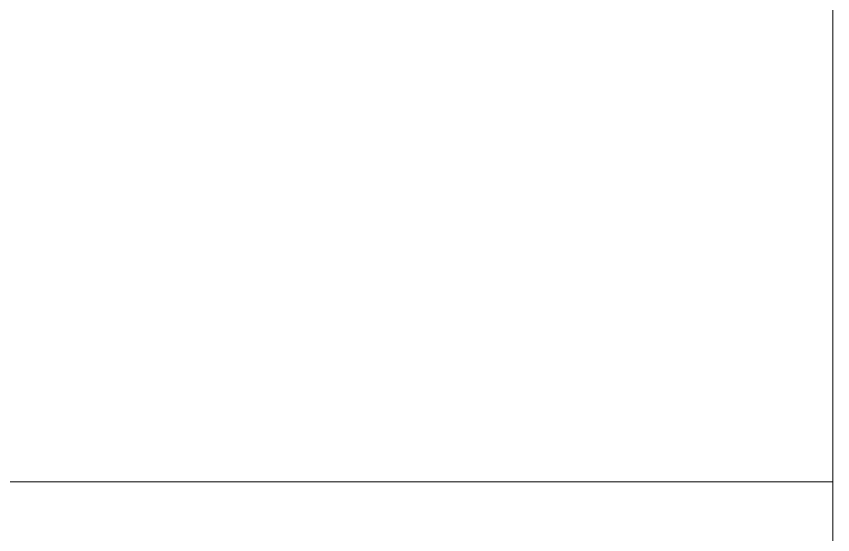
# Model space of a CAD drawing. Header units: millimetres. Extents: x -21807 to 29780, y -1565 to 60640.
# Drawn here: x -17972.02 to -17963.59, y 45036.39 to 45041.75 of the extents above; entities that cross this region are included whole.
import ezdxf

# ---------------------------------------------------------------- set-up
doc = ezdxf.new("R2010")
doc.units = ezdxf.units.MM
doc.layers.add('A-GLAZ', color=7, linetype='Continuous', lineweight=9, true_color=0x00007f)

# ---------------------------------------------------------------- blocks, each defined once
blk = doc.blocks.new('AK_OViewTuongPanel - 1000x1200-V15-MẶT BẰNG PHÂN VÙNG NHIỆT ĐỘ _ ĐỘ ẨM')
at = {"layer": 'A-GLAZ', "color": 254, "lineweight": 13, "true_color": 0xe0e0ef}
blk.add_line((-500, 25), (-500, 5), dxfattribs=at)
at = {"layer": 'A-GLAZ', "color": 9, "lineweight": 13, "true_color": 0xaaaad4}
for p, q in [((-500, 0), (-500, 25)), ((500, 5), (-500, 5)), ((-500, 5), (-500, 0))]:
    blk.add_line(p, q, dxfattribs=at)
at = {"layer": 'A-GLAZ', "color": 7, "lineweight": 13, "true_color": 0xececf5}
for p, q in [((-500, 0), (-500, 5)), ((-500, 5), (-500, 0))]:
    blk.add_line(p, q, dxfattribs=at)
at = {"layer": 'A-GLAZ', "color": 254, "lineweight": 13, "true_color": 0xcccce5}
blk.add_line((-500, 5), (500, 5), dxfattribs=at)
blk = doc.blocks.new('AK-SGS-M3-A_rvt-1-MẶT BẰNG PHÂN VÙNG NHIỆT ĐỘ _ ĐỘ ẨM')
at = {"layer": 'A-GLAZ', "color": 9, "lineweight": 13, "true_color": 0xaaaad4, "rotation": 180}
blk.add_blockref('AK_OViewTuongPanel - 1000x1200-V15-MẶT BẰNG PHÂN VÙNG NHIỆT ĐỘ _ ĐỘ ẨM', (-18463.5889, 45041.9373), dxfattribs=at)

msp = doc.modelspace()

# ---------------------------------------------------------------- block references
at = {"lineweight": 5}
msp.add_blockref('AK-SGS-M3-A_rvt-1-MẶT BẰNG PHÂN VÙNG NHIỆT ĐỘ _ ĐỘ ẨM', (0, 0), dxfattribs=at)

doc.saveas('drawing.dxf')
